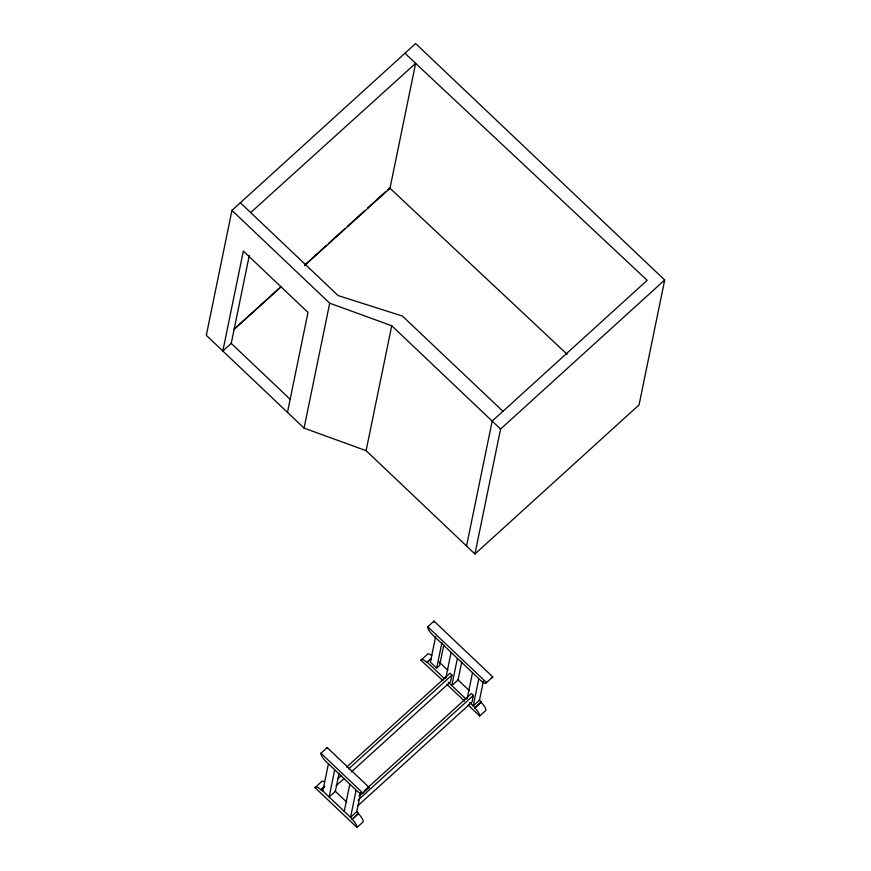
<?xml version="1.0" encoding="UTF-8"?>
<svg xmlns="http://www.w3.org/2000/svg" width="871" height="871" viewBox="0 0 871 871"><rect width="100%" height="100%" fill="white"/><g stroke="black" fill="none" stroke-linecap="round" stroke-linejoin="round"><path stroke-width="1.31" d="M231.947 210.39L206.307 335.313L304.066 428.118L366.103 450.666L474.935 553.978L639.053 404.917L664.693 279.994L415.63 43.55L231.947 210.39L329.706 303.195L391.743 325.743L500.575 429.055L474.935 553.978M287.474 412.364L307.986 312.428L243.347 251.066L222.834 351.002L231.24 343.381L249.291 255.432M304.066 428.118L329.706 303.195M304.491 265.622L389.99 188.278L415.63 63.354L404.971 53.24M366.103 450.666L391.743 325.743M324.502 782.016A7.708 2.45 47.8 0 0 321.257 781.94L315.019 787.602A7.708 2.45 47.8 0 1 321.072 789.888L324.72 786.197M322.836 791.031L328.334 764.259M334.627 770.236L329.129 797.009L335.368 791.347L339.037 773.502M344.241 811.358L349.739 784.586M356.032 790.563L350.545 817.336L356.772 811.663L360.703 792.545M358.46 813.264L358.362 813.71A7.708 2.45 47.8 0 1 363.229 821.788L356.99 827.45A7.708 2.45 47.8 0 0 352.124 819.371L358.46 813.264L356.511 811.413M431.766 655.613A7.708 2.45 47.8 0 0 427.138 654.578L420.911 660.24A7.708 2.45 47.8 0 1 426.953 662.526L431.504 658.03M435.62 636.668L430.394 662.156L436.687 668.133L439.594 665.498L443.785 645.095M436.687 668.133L441.924 642.646M466.54 546.008L492.18 421.085L647.175 280.32L415.63 63.354L250.685 212.578M445.778 678.335L451.015 652.836M346.625 767.101L450.002 673.207L451.962 675.069L450.59 681.764L351.231 772.011M457.308 658.814L451.809 685.586L458.048 679.924L461.717 662.08M467.183 698.651L472.42 673.163M364.013 791.064L471.407 693.523L473.378 695.396L471.995 702.08L357.578 806.002M478.712 679.14L473.214 705.913L479.453 700.24L483.383 681.122M481.14 701.841L481.042 702.287A7.708 2.45 47.8 0 1 485.909 710.366L479.671 716.027A7.708 2.45 47.8 0 0 474.804 707.949L481.14 701.841L479.181 699.979M305.34 264.555L326.429 245.415M328.432 243.586L344.491 229.008M347.507 226.264L364.568 210.771M367.584 208.038L385.646 191.62M387.66 189.802L389.664 187.973L567.108 354.247M500.575 429.055L664.693 279.994M427.77 626.782L434.008 621.121L492.768 676.898L486.541 682.57A7.708 2.45 47.8 0 1 480.487 680.284L432.637 634.861A7.708 2.45 47.8 0 1 427.77 626.782L486.541 682.57M320.953 753.263L327.191 747.59L369.162 787.438L362.924 793.111A7.708 2.45 47.8 0 1 356.87 790.824L325.819 761.341A7.708 2.45 47.8 0 1 320.953 753.263L362.924 793.111M426.953 662.526L431.417 658.476M321.072 789.888L324.633 786.644M337.545 778.99L341.563 775.342M348.596 768.962L451.962 675.069M336.173 785.686L344.208 778.391M359.004 795.626L362.009 792.893M357.948 800.22L473.378 695.396M352.124 819.371L358.362 813.71M474.804 707.949L481.042 702.287M388.205 189.769L389.99 188.278M502.959 411.297L402.413 316.053L338.111 295.574L240.342 202.758M231.24 343.381L289.999 399.158M439.147 661.971L447.934 670.322M457.7 679.587L469.415 690.714M427.051 662.08L444.624 678.759M448.217 682.167L466.105 699.163M469.621 702.494L474.902 707.502M443.067 680.752L420.911 660.24M446.965 684.454L464.515 701.111M468.152 705.096L479.671 716.027M335.161 791.14L346.81 802.202M321.159 789.442L352.222 818.925M315.019 787.602L356.99 827.45M369.162 787.438A7.708 2.45 47.8 0 1 368.139 788.201M327.224 748.527A7.708 2.45 47.8 0 1 327.191 747.59M492.768 676.898A7.708 2.45 47.8 0 1 491.745 677.66M434.041 622.046A7.708 2.45 47.8 0 1 434.008 621.121M281.257 286.439L234.07 329.292L281.366 286.548"/></g></svg>
